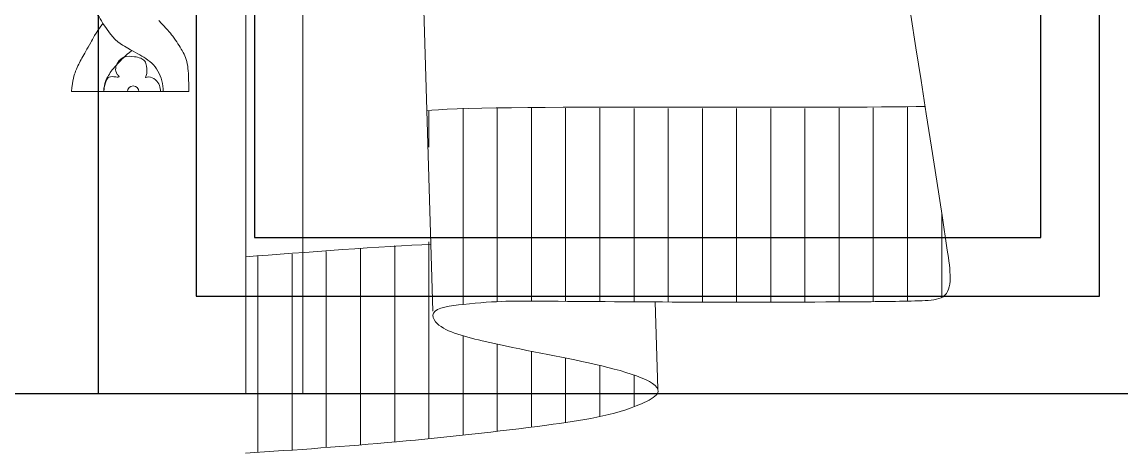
# Model space of a CAD drawing. Header units: millimetres. Extents: x -10942 to 92711, y -16583 to 30009.
# Drawn here: x 61257 to 61820, y 18832 to 19052 of the extents above; entities that cross this region are included whole.
import ezdxf
from ezdxf.lldxf.tags import DXFTag

# ---------------------------------------------------------------- set-up
doc = ezdxf.new("R2010")
doc.units = ezdxf.units.MM
doc.header["$LTSCALE"] = 1000
doc.header["$MEASUREMENT"] = 0
doc.linetypes.add('DASHED', pattern=[0.75, 0.5, -0.25])
doc.linetypes.add('HIDDEN', pattern=[0.375, 0.25, -0.125])
for name, color, linetype in [('8', 8, 'Continuous'), ('A-Hidden', 8, 'HIDDEN'), ('Layer1', 1, 'Continuous'), ('Layer3', 3, 'Continuous'), ('WOOD', 23, 'Continuous'), ('WOOD 01', 34, 'Continuous')]:
    doc.layers.add(name, color=color, linetype=linetype)
doc.layers.add('Bronze', color=40, linetype='Continuous', lineweight=0)
doc.layers.add('Fabric', color=253, linetype='Continuous', lineweight=0)
tags = doc.linetypes.add('DASHED2', pattern=[0.375, 0.25, -0.125]).pattern_tags.tags
tags[6:7] = [DXFTag(74, 4), DXFTag(75, 0), DXFTag(340, '0'), DXFTag(46, 1.0), DXFTag(50, 0.0), DXFTag(44, 0.0), DXFTag(45, 0.0)]
tags[4:5] = [DXFTag(74, 4), DXFTag(75, 0), DXFTag(340, '0'), DXFTag(46, 1.0), DXFTag(50, 0.0), DXFTag(44, 0.0), DXFTag(45, 0.0)]

# ---------------------------------------------------------------- blocks, each defined once
blk = doc.blocks.new('curtain elev1')
at = {"layer": 'Fabric', "lineweight": 0}
h = blk.add_hatch(dxfattribs=at)
h.set_pattern_fill('ANSI31', color=256, scale=140, angle=45)
h.set_pattern_definition([(90, (-40588.27, -79288.381), (-17.5, 4e-15), [])])
edge = h.paths.add_edge_path()
edge.add_line((324378.63, -10200.53), (324376.96, -10267.29))
edge.add_spline(control_points=[(324376.96, -10267.29), (324419.29, -10271.85), (324462, -10275.02), (324472.06, -10274.75)], knot_values=[1456.070777, 1456.070777, 1456.070777, 1456.070777, 1546.846982, 1546.846982, 1546.846982, 1546.846982], degree=3, periodic=0)
edge.add_line((324472.06, -10274.75), (324472.06, -10375.49))
edge.add_spline(control_points=[(324472.06, -10375.49), (324464.4, -10375.02), (324449.84, -10374.23), (324422.5, -10372.08)], knot_values=[1500.032306, 1500.032306, 1500.032306, 1500.032306, 1558.4068, 1558.4068, 1558.4068, 1558.4068], degree=3, periodic=0)
edge.add_spline(control_points=[(324422.5, -10372.08), (324387.44, -10369.33), (324350.69, -10365.64), (324314.42, -10360.77), (324312.76, -10360.54)], knot_values=[1421.573256, 1421.573256, 1421.573256, 1421.573256, 1496.428438, 1500.032306, 1500.032306, 1500.032306, 1500.032306], degree=3, periodic=0)
edge.add_spline(control_points=[(324312.76, -10360.54), (324307.65, -10359.84), (324302.58, -10359.08), (324297.64, -10358.2)], knot_values=[1410.490819, 1410.490819, 1410.490819, 1410.490819, 1421.573256, 1421.573256, 1421.573256, 1421.573256], degree=3, periodic=0)
edge.add_spline(control_points=[(324297.64, -10358.2), (324294.78, -10357.69), (324291.97, -10357.13), (324289.21, -10356.52)], knot_values=[1404.092066, 1404.092066, 1404.092066, 1404.092066, 1410.490819, 1410.490819, 1410.490819, 1410.490819], degree=3, periodic=0)
edge.add_spline(control_points=[(324289.21, -10356.52), (324286.66, -10355.95), (324284.16, -10355.33), (324281.73, -10354.64)], knot_values=[1398.163563, 1398.163563, 1398.163563, 1398.163563, 1404.092066, 1404.092066, 1404.092066, 1404.092066], degree=3, periodic=0)
edge.add_spline(control_points=[(324281.73, -10354.64), (324280, -10354.15), (324278.3, -10353.63), (324276.63, -10353.08)], knot_values=[1393.947071, 1393.947071, 1393.947071, 1393.947071, 1398.163563, 1398.163563, 1398.163563, 1398.163563], degree=3, periodic=0)
edge.add_spline(control_points=[(324276.63, -10353.08), (324274.83, -10352.47), (324273.06, -10351.82), (324271.35, -10351.13)], knot_values=[1389.362404, 1389.362404, 1389.362404, 1389.362404, 1393.947071, 1393.947071, 1393.947071, 1393.947071], degree=3, periodic=0)
edge.add_spline(control_points=[(324271.35, -10351.13), (324270.68, -10350.85), (324269.53, -10350.37), (324268.41, -10349.86), (324267.94, -10349.64)], knot_values=[1386.253425, 1386.253425, 1386.253425, 1386.253425, 1388.044529, 1389.362404, 1389.362404, 1389.362404, 1389.362404], degree=3, periodic=0)
edge.add_spline(control_points=[(324267.94, -10349.64), (324267.05, -10349.22), (324266.19, -10348.79), (324265.4, -10348.35)], knot_values=[1383.738873, 1383.738873, 1383.738873, 1383.738873, 1386.253425, 1386.253425, 1386.253425, 1386.253425], degree=3, periodic=0)
edge.add_spline(control_points=[(324265.4, -10348.35), (324264.98, -10348.11), (324264.58, -10347.87), (324264.19, -10347.64)], knot_values=[1382.400996, 1382.400996, 1382.400996, 1382.400996, 1383.738873, 1383.738873, 1383.738873, 1383.738873], degree=3, periodic=0)
edge.add_spline(control_points=[(324264.19, -10347.64), (324263.89, -10347.44), (324263.59, -10347.25), (324263.32, -10347.05)], knot_values=[1381.317227, 1381.317227, 1381.317227, 1381.317227, 1382.400996, 1382.400996, 1382.400996, 1382.400996], degree=3, periodic=0)
edge.add_spline(control_points=[(324263.32, -10347.05), (324263.04, -10346.85), (324262.77, -10346.65), (324262.53, -10346.45)], knot_values=[1380.205093, 1380.205093, 1380.205093, 1380.205093, 1381.317227, 1381.317227, 1381.317227, 1381.317227], degree=3, periodic=0)
edge.add_spline(control_points=[(324262.53, -10346.45), (324262.36, -10346.3), (324262.19, -10346.15), (324262.04, -10346.01)], knot_values=[1379.403364, 1379.403364, 1379.403364, 1379.403364, 1380.205093, 1380.205093, 1380.205093, 1380.205093], degree=3, periodic=0)
edge.add_spline(control_points=[(324262.04, -10346.01), (324261.94, -10345.9), (324261.84, -10345.8), (324261.75, -10345.7)], knot_values=[1378.844571, 1378.844571, 1378.844571, 1378.844571, 1379.403364, 1379.403364, 1379.403364, 1379.403364], degree=3, periodic=0)
edge.add_spline(control_points=[(324261.75, -10345.7), (324261.67, -10345.61), (324261.59, -10345.53), (324261.52, -10345.44)], knot_values=[1378.366934, 1378.366934, 1378.366934, 1378.366934, 1378.844571, 1378.844571, 1378.844571, 1378.844571], degree=3, periodic=0)
edge.add_spline(control_points=[(324261.52, -10345.44), (324261.46, -10345.36), (324261.4, -10345.28), (324261.34, -10345.2)], knot_values=[1377.93561, 1377.93561, 1377.93561, 1377.93561, 1378.366934, 1378.366934, 1378.366934, 1378.366934], degree=3, periodic=0)
edge.add_spline(control_points=[(324261.34, -10345.2), (324261.3, -10345.13), (324261.25, -10345.06), (324261.21, -10345)], knot_values=[1377.557999, 1377.557999, 1377.557999, 1377.557999, 1377.93561, 1377.93561, 1377.93561, 1377.93561], degree=3, periodic=0)
edge.add_spline(control_points=[(324261.21, -10345), (324261.21, -10344.99), (324261.16, -10344.92), (324261.12, -10344.85), (324261.09, -10344.78)], knot_values=[1377.159721, 1377.159721, 1377.159721, 1377.159721, 1377.183616, 1377.557999, 1377.557999, 1377.557999, 1377.557999], degree=3, periodic=0)
edge.add_spline(control_points=[(324261.09, -10344.78), (324261.06, -10344.71), (324261.03, -10344.65), (324261, -10344.59)], knot_values=[1376.816061, 1376.816061, 1376.816061, 1376.816061, 1377.159721, 1377.159721, 1377.159721, 1377.159721], degree=3, periodic=0)
edge.add_spline(control_points=[(324261, -10344.59), (324260.98, -10344.54), (324260.96, -10344.48), (324260.94, -10344.43)], knot_values=[1376.516722, 1376.516722, 1376.516722, 1376.516722, 1376.816061, 1376.816061, 1376.816061, 1376.816061], degree=3, periodic=0)
edge.add_spline(control_points=[(324260.94, -10344.43), (324260.92, -10344.38), (324260.9, -10344.33), (324260.89, -10344.28)], knot_values=[1376.251142, 1376.251142, 1376.251142, 1376.251142, 1376.516722, 1376.516722, 1376.516722, 1376.516722], degree=3, periodic=0)
edge.add_spline(control_points=[(324260.89, -10344.28), (324260.87, -10344.21), (324260.85, -10344.14), (324260.84, -10344.08)], knot_values=[1375.874075, 1375.874075, 1375.874075, 1375.874075, 1376.251142, 1376.251142, 1376.251142, 1376.251142], degree=3, periodic=0)
edge.add_spline(control_points=[(324260.84, -10344.08), (324260.83, -10344.03), (324260.82, -10343.98), (324260.82, -10343.93)], knot_values=[1375.607746, 1375.607746, 1375.607746, 1375.607746, 1375.874075, 1375.874075, 1375.874075, 1375.874075], degree=3, periodic=0)
edge.add_spline(control_points=[(324260.82, -10343.93), (324260.81, -10343.86), (324260.8, -10343.79), (324260.8, -10343.73)], knot_values=[1375.231716, 1375.231716, 1375.231716, 1375.231716, 1375.607746, 1375.607746, 1375.607746, 1375.607746], degree=3, periodic=0)
edge.add_spline(control_points=[(324260.8, -10343.73), (324260.8, -10343.68), (324260.8, -10343.63), (324260.8, -10343.58)], knot_values=[1374.964713, 1374.964713, 1374.964713, 1374.964713, 1375.231716, 1375.231716, 1375.231716, 1375.231716], degree=3, periodic=0)
edge.add_spline(control_points=[(324260.8, -10343.58), (324260.8, -10343.53), (324260.8, -10343.48), (324260.8, -10343.43)], knot_values=[1374.685963, 1374.685963, 1374.685963, 1374.685963, 1374.964713, 1374.964713, 1374.964713, 1374.964713], degree=3, periodic=0)
edge.add_spline(control_points=[(324260.8, -10343.43), (324260.81, -10343.37), (324260.82, -10343.3), (324260.83, -10343.23)], knot_values=[1374.321852, 1374.321852, 1374.321852, 1374.321852, 1374.685963, 1374.685963, 1374.685963, 1374.685963], degree=3, periodic=0)
edge.add_spline(control_points=[(324260.83, -10343.23), (324260.83, -10343.19), (324260.84, -10343.14), (324260.85, -10343.09)], knot_values=[1374.055832, 1374.055832, 1374.055832, 1374.055832, 1374.321852, 1374.321852, 1374.321852, 1374.321852], degree=3, periodic=0)
edge.add_spline(control_points=[(324260.85, -10343.09), (324260.87, -10343.02), (324260.89, -10342.95), (324260.91, -10342.89)], knot_values=[1373.67938, 1373.67938, 1373.67938, 1373.67938, 1374.055832, 1374.055832, 1374.055832, 1374.055832], degree=3, periodic=0)
edge.add_spline(control_points=[(324260.91, -10342.89), (324260.91, -10342.88), (324260.91, -10342.86), (324260.92, -10342.85)], knot_values=[1373.614685, 1373.614685, 1373.614685, 1373.614685, 1373.67938, 1373.67938, 1373.67938, 1373.67938], degree=3, periodic=0)
edge.add_spline(control_points=[(324260.92, -10342.85), (324260.93, -10342.82), (324260.94, -10342.78), (324260.96, -10342.74)], knot_values=[1373.412593, 1373.412593, 1373.412593, 1373.412593, 1373.614685, 1373.614685, 1373.614685, 1373.614685], degree=3, periodic=0)
edge.add_spline(control_points=[(324260.96, -10342.74), (324261.01, -10342.6), (324261.07, -10342.47), (324261.14, -10342.33)], knot_values=[1372.636593, 1372.636593, 1372.636593, 1372.636593, 1373.412593, 1373.412593, 1373.412593, 1373.412593], degree=3, periodic=0)
edge.add_spline(control_points=[(324261.14, -10342.33), (324261.18, -10342.26), (324261.22, -10342.19), (324261.26, -10342.13)], knot_values=[1372.261034, 1372.261034, 1372.261034, 1372.261034, 1372.636593, 1372.636593, 1372.636593, 1372.636593], degree=3, periodic=0)
edge.add_spline(control_points=[(324261.26, -10342.13), (324261.32, -10342.03), (324261.38, -10341.94), (324261.45, -10341.84)], knot_values=[1371.728093, 1371.728093, 1371.728093, 1371.728093, 1372.261034, 1372.261034, 1372.261034, 1372.261034], degree=3, periodic=0)
edge.add_spline(control_points=[(324261.45, -10341.84), (324261.52, -10341.74), (324261.6, -10341.64), (324261.69, -10341.54)], knot_values=[1371.163843, 1371.163843, 1371.163843, 1371.163843, 1371.728093, 1371.728093, 1371.728093, 1371.728093], degree=3, periodic=0)
edge.add_spline(control_points=[(324261.69, -10341.54), (324261.77, -10341.45), (324261.85, -10341.35), (324261.94, -10341.26)], knot_values=[1370.630411, 1370.630411, 1370.630411, 1370.630411, 1371.163843, 1371.163843, 1371.163843, 1371.163843], degree=3, periodic=0)
edge.add_spline(control_points=[(324261.94, -10341.26), (324262.06, -10341.13), (324262.2, -10341), (324262.34, -10340.87)], knot_values=[1369.893254, 1369.893254, 1369.893254, 1369.893254, 1370.630411, 1370.630411, 1370.630411, 1370.630411], degree=3, periodic=0)
edge.add_spline(control_points=[(324262.34, -10340.87), (324262.45, -10340.77), (324262.56, -10340.67), (324262.68, -10340.58)], knot_values=[1369.343004, 1369.343004, 1369.343004, 1369.343004, 1369.893254, 1369.893254, 1369.893254, 1369.893254], degree=3, periodic=0)
edge.add_spline(control_points=[(324262.68, -10340.58), (324263.08, -10340.24), (324263.55, -10339.91), (324264.08, -10339.57)], knot_values=[1367.417099, 1367.417099, 1367.417099, 1367.417099, 1369.343004, 1369.343004, 1369.343004, 1369.343004], degree=3, periodic=0)
edge.add_spline(control_points=[(324264.08, -10339.57), (324264.51, -10339.3), (324264.97, -10339.03), (324265.47, -10338.76)], knot_values=[1365.842607, 1365.842607, 1365.842607, 1365.842607, 1367.417099, 1367.417099, 1367.417099, 1367.417099], degree=3, periodic=0)
edge.add_spline(control_points=[(324265.47, -10338.76), (324266.19, -10338.38), (324266.98, -10338), (324267.83, -10337.62)], knot_values=[1363.57521, 1363.57521, 1363.57521, 1363.57521, 1365.842607, 1365.842607, 1365.842607, 1365.842607], degree=3, periodic=0)
edge.add_spline(control_points=[(324267.83, -10337.62), (324269, -10337.1), (324270.28, -10336.59), (324271.66, -10336.08)], knot_values=[1360.453751, 1360.453751, 1360.453751, 1360.453751, 1363.57521, 1363.57521, 1363.57521, 1363.57521], degree=3, periodic=0)
edge.add_spline(control_points=[(324271.66, -10336.08), (324273.02, -10335.59), (324274.47, -10335.1), (324275.99, -10334.62)], knot_values=[1357.364097, 1357.364097, 1357.364097, 1357.364097, 1360.453751, 1360.453751, 1360.453751, 1360.453751], degree=3, periodic=0)
edge.add_spline(control_points=[(324275.99, -10334.62), (324281.15, -10332.99), (324289.25, -10330.94), (324297.05, -10329.19), (324299.13, -10328.74)], knot_values=[1342.987846, 1342.987846, 1342.987846, 1342.987846, 1353.513799, 1357.364097, 1357.364097, 1357.364097, 1357.364097], degree=3, periodic=0)
edge.add_spline(control_points=[(324299.13, -10328.74), (324303.47, -10327.8), (324307.76, -10326.93), (324312.07, -10326.08)], knot_values=[1334.92961, 1334.92961, 1334.92961, 1334.92961, 1342.987846, 1342.987846, 1342.987846, 1342.987846], degree=3, periodic=0)
edge.add_spline(control_points=[(324312.07, -10326.08), (324320.14, -10324.48), (324328.29, -10322.94), (324337.03, -10321.1)], knot_values=[1319.83597, 1319.83597, 1319.83597, 1319.83597, 1334.92961, 1334.92961, 1334.92961, 1334.92961], degree=3, periodic=0)
edge.add_spline(control_points=[(324337.03, -10321.1), (324340.83, -10320.3), (324344.75, -10319.45), (324348.82, -10318.5)], knot_values=[1313.27092, 1313.27092, 1313.27092, 1313.27092, 1319.83597, 1319.83597, 1319.83597, 1319.83597], degree=3, periodic=0)
edge.add_spline(control_points=[(324348.82, -10318.5), (324349.53, -10318.34), (324351.49, -10317.88), (324353.49, -10317.4), (324354.76, -10317.08)], knot_values=[1310.126297, 1310.126297, 1310.126297, 1310.126297, 1311.281245, 1313.27092, 1313.27092, 1313.27092, 1313.27092], degree=3, periodic=0)
edge.add_spline(control_points=[(324354.76, -10317.08), (324356.71, -10316.6), (324358.65, -10316.08), (324360.53, -10315.53)], knot_values=[1307.055391, 1307.055391, 1307.055391, 1307.055391, 1310.126297, 1310.126297, 1310.126297, 1310.126297], degree=3, periodic=0)
edge.add_spline(control_points=[(324360.53, -10315.53), (324362.19, -10315.04), (324363.8, -10314.52), (324365.31, -10313.96)], knot_values=[1304.344717, 1304.344717, 1304.344717, 1304.344717, 1307.055391, 1307.055391, 1307.055391, 1307.055391], degree=3, periodic=0)
edge.add_spline(control_points=[(324365.31, -10313.96), (324366.22, -10313.63), (324367.09, -10313.28), (324367.92, -10312.92)], knot_values=[1302.723586, 1302.723586, 1302.723586, 1302.723586, 1304.344717, 1304.344717, 1304.344717, 1304.344717], degree=3, periodic=0)
edge.add_spline(control_points=[(324367.92, -10312.92), (324368.48, -10312.67), (324369.02, -10312.42), (324369.53, -10312.16)], knot_values=[1301.629677, 1301.629677, 1301.629677, 1301.629677, 1302.723586, 1302.723586, 1302.723586, 1302.723586], degree=3, periodic=0)
edge.add_spline(control_points=[(324369.53, -10312.16), (324369.94, -10311.96), (324370.33, -10311.75), (324370.7, -10311.54)], knot_values=[1300.776529, 1300.776529, 1300.776529, 1300.776529, 1301.629677, 1301.629677, 1301.629677, 1301.629677], degree=3, periodic=0)
edge.add_spline(control_points=[(324370.7, -10311.54), (324371.13, -10311.3), (324371.54, -10311.06), (324371.92, -10310.8)], knot_values=[1299.810409, 1299.810409, 1299.810409, 1299.810409, 1300.776529, 1300.776529, 1300.776529, 1300.776529], degree=3, periodic=0)
edge.add_spline(control_points=[(324371.92, -10310.8), (324372.22, -10310.61), (324372.51, -10310.4), (324372.79, -10310.2)], knot_values=[1299.050641, 1299.050641, 1299.050641, 1299.050641, 1299.810409, 1299.810409, 1299.810409, 1299.810409], degree=3, periodic=0)
edge.add_spline(control_points=[(324372.79, -10310.2), (324373.08, -10309.98), (324373.35, -10309.76), (324373.61, -10309.54)], knot_values=[1298.257898, 1298.257898, 1298.257898, 1298.257898, 1299.050641, 1299.050641, 1299.050641, 1299.050641], degree=3, periodic=0)
edge.add_spline(control_points=[(324374.13, -10309.05), (324374.29, -10308.89), (324374.44, -10308.73), (324374.58, -10308.57)], knot_values=[1297.160861, 1297.160861, 1297.160861, 1297.160861, 1297.692277, 1297.692277, 1297.692277, 1297.692277], degree=3, periodic=0)
edge.add_spline(control_points=[(324374.87, -10308.23), (324375, -10308.07), (324375.12, -10307.9), (324375.23, -10307.74)], knot_values=[1296.256701, 1296.256701, 1296.256701, 1296.256701, 1296.785199, 1296.785199, 1296.785199, 1296.785199], degree=3, periodic=0)
edge.add_spline(control_points=[(324375.46, -10307.38), (324375.53, -10307.26), (324375.59, -10307.14), (324375.65, -10307.02)], knot_values=[1295.496576, 1295.496576, 1295.496576, 1295.496576, 1295.876223, 1295.876223, 1295.876223, 1295.876223], degree=3, periodic=0)
edge.add_spline(control_points=[(324375.93, -10306.36), (324375.97, -10306.25), (324376.01, -10306.14), (324376.03, -10306.02)], knot_values=[1294.457047, 1294.457047, 1294.457047, 1294.457047, 1294.807337, 1294.807337, 1294.807337, 1294.807337], degree=3, periodic=0)
edge.add_spline(control_points=[(324376.15, -10305.09), (324376.15, -10304.96), (324376.14, -10304.82), (324376.12, -10304.69)], knot_values=[1292.999211, 1292.999211, 1292.999211, 1292.999211, 1293.453899, 1293.453899, 1293.453899, 1293.453899], degree=3, periodic=0)
edge.add_spline(control_points=[(324375.97, -10304.14), (324375.93, -10304.04), (324375.87, -10303.91), (324375.8, -10303.79), (324375.79, -10303.77)], knot_values=[1291.901842, 1291.901842, 1291.901842, 1291.901842, 1292.278947, 1292.356295, 1292.356295, 1292.356295, 1292.356295], degree=3, periodic=0)
edge.add_spline(control_points=[(324375.24, -10303.1), (324375.17, -10303.03), (324375.09, -10302.97), (324375.02, -10302.9)], knot_values=[1290.710576, 1290.710576, 1290.710576, 1290.710576, 1290.993874, 1290.993874, 1290.993874, 1290.993874], degree=3, periodic=0)
edge.add_spline(control_points=[(324374.44, -10302.49), (324374.31, -10302.41), (324374.17, -10302.33), (324374.03, -10302.25)], knot_values=[1289.669335, 1289.669335, 1289.669335, 1289.669335, 1290.069134, 1290.069134, 1290.069134, 1290.069134], degree=3, periodic=0)
edge.add_spline(control_points=[(324373.61, -10302.03), (324373.4, -10301.93), (324373.18, -10301.84), (324372.96, -10301.75)], knot_values=[1288.764186, 1288.764186, 1288.764186, 1288.764186, 1289.292826, 1289.292826, 1289.292826, 1289.292826], degree=3, periodic=0)
edge.add_spline(control_points=[(324372.96, -10301.75), (324372.72, -10301.65), (324372.46, -10301.56), (324372.2, -10301.46)], knot_values=[1288.196208, 1288.196208, 1288.196208, 1288.196208, 1288.764186, 1288.764186, 1288.764186, 1288.764186], degree=3, periodic=0)
edge.add_spline(control_points=[(324372.2, -10301.46), (324371.84, -10301.34), (324371.46, -10301.22), (324371.06, -10301.11)], knot_values=[1287.413353, 1287.413353, 1287.413353, 1287.413353, 1288.196208, 1288.196208, 1288.196208, 1288.196208], degree=3, periodic=0)
edge.add_spline(control_points=[(324371.06, -10301.11), (324370.49, -10300.95), (324369.89, -10300.8), (324369.26, -10300.67)], knot_values=[1286.285173, 1286.285173, 1286.285173, 1286.285173, 1287.413353, 1287.413353, 1287.413353, 1287.413353], degree=3, periodic=0)
edge.add_spline(control_points=[(324369.26, -10300.67), (324368.1, -10300.41), (324366.85, -10300.2), (324365.57, -10300.01)], knot_values=[1284.203827, 1284.203827, 1284.203827, 1284.203827, 1286.285173, 1286.285173, 1286.285173, 1286.285173], degree=3, periodic=0)
edge.add_spline(control_points=[(324365.57, -10300.01), (324363.91, -10299.77), (324362, -10299.55), (324360.16, -10299.35), (324359.96, -10299.33)], knot_values=[1281.190608, 1281.190608, 1281.190608, 1281.190608, 1283.889251, 1284.203827, 1284.203827, 1284.203827, 1284.203827], degree=3, periodic=0)
edge.add_spline(control_points=[(324359.96, -10299.33), (324356.94, -10299.01), (324354.1, -10298.75), (324351.43, -10298.53)], knot_values=[1276.214963, 1276.214963, 1276.214963, 1276.214963, 1281.190608, 1281.190608, 1281.190608, 1281.190608], degree=3, periodic=0)
edge.add_spline(control_points=[(324351.43, -10298.53), (324347.62, -10298.23), (324344.14, -10298.04), (324340.88, -10297.91)], knot_values=[1269.137724, 1269.137724, 1269.137724, 1269.137724, 1276.214963, 1276.214963, 1276.214963, 1276.214963], degree=3, periodic=0)
edge.add_spline(control_points=[(324340.88, -10297.91), (324338.95, -10297.83), (324337.11, -10297.78), (324335.32, -10297.75)], knot_values=[1264.963739, 1264.963739, 1264.963739, 1264.963739, 1269.137724, 1269.137724, 1269.137724, 1269.137724], degree=3, periodic=0)
edge.add_spline(control_points=[(324335.32, -10297.75), (324330.45, -10297.66), (324315.73, -10297.79), (324300.92, -10297.91), (324290.48, -10297.99)], knot_values=[1227.513987, 1227.513987, 1227.513987, 1227.513987, 1238.845398, 1264.963739, 1264.963739, 1264.963739, 1264.963739], degree=3, periodic=0)
edge.add_spline(control_points=[(324290.48, -10297.99), (324281.23, -10298.05), (324271.88, -10298.11), (324262.41, -10298.15)], knot_values=[1204.355816, 1204.355816, 1204.355816, 1204.355816, 1227.513987, 1227.513987, 1227.513987, 1227.513987], degree=3, periodic=0)
edge.add_spline(control_points=[(324262.41, -10298.15), (324260.97, -10298.16), (324259.53, -10298.16), (324258.09, -10298.17)], knot_values=[1200.84858, 1200.84858, 1200.84858, 1200.84858, 1204.355816, 1204.355816, 1204.355816, 1204.355816], degree=3, periodic=0)
edge.add_spline(control_points=[(324258.09, -10298.17), (324243.45, -10298.23), (324228.48, -10298.27), (324213.01, -10298.26)], knot_values=[1165.230618, 1165.230618, 1165.230618, 1165.230618, 1200.84858, 1200.84858, 1200.84858, 1200.84858], degree=3, periodic=0)
edge.add_spline(control_points=[(324213.01, -10298.26), (324202.21, -10298.26), (324191.16, -10298.23), (324179.8, -10298.18)], knot_values=[1140.351102, 1140.351102, 1140.351102, 1140.351102, 1165.230618, 1165.230618, 1165.230618, 1165.230618], degree=3, periodic=0)
edge.add_spline(control_points=[(324179.8, -10298.18), (324172.7, -10298.15), (324162.56, -10298.1), (324152.16, -10298.02), (324149.19, -10297.99)], knot_values=[1118.495019, 1118.495019, 1118.495019, 1118.495019, 1134.057988, 1140.351102, 1140.351102, 1140.351102, 1140.351102], degree=3, periodic=0)
edge.add_spline(control_points=[(324149.19, -10297.99), (324144.93, -10297.95), (324140.7, -10297.9), (324136.63, -10297.82)], knot_values=[1109.480542, 1109.480542, 1109.480542, 1109.480542, 1118.495019, 1118.495019, 1118.495019, 1118.495019], degree=3, periodic=0)
edge.add_spline(control_points=[(324136.63, -10297.82), (324132.83, -10297.75), (324127.57, -10297.61), (324122.79, -10297.41), (324121.43, -10297.28)], knot_values=[1097.384348, 1097.384348, 1097.384348, 1097.384348, 1105.823866, 1109.480542, 1109.480542, 1109.480542, 1109.480542], degree=3, periodic=0)
edge.add_spline(control_points=[(324121.43, -10297.28), (324120.93, -10297.24), (324120.44, -10297.18), (324119.96, -10297.11)], knot_values=[1096.025418, 1096.025418, 1096.025418, 1096.025418, 1097.384348, 1097.384348, 1097.384348, 1097.384348], degree=3, periodic=0)
edge.add_spline(control_points=[(324119.96, -10297.11), (324119.38, -10297.03), (324118.82, -10296.93), (324118.29, -10296.81)], knot_values=[1094.37099, 1094.37099, 1094.37099, 1094.37099, 1096.025418, 1096.025418, 1096.025418, 1096.025418], degree=3, periodic=0)
edge.add_spline(control_points=[(324118.29, -10296.81), (324117.94, -10296.73), (324117.61, -10296.65), (324117.28, -10296.55)], knot_values=[1093.295321, 1093.295321, 1093.295321, 1093.295321, 1094.37099, 1094.37099, 1094.37099, 1094.37099], degree=3, periodic=0)
edge.add_spline(control_points=[(324117.28, -10296.55), (324117.06, -10296.48), (324116.84, -10296.4), (324116.62, -10296.32)], knot_values=[1092.539327, 1092.539327, 1092.539327, 1092.539327, 1093.295321, 1093.295321, 1093.295321, 1093.295321], degree=3, periodic=0)
edge.add_spline(control_points=[(324116.62, -10296.32), (324116.4, -10296.24), (324116.18, -10296.14), (324115.97, -10296.05)], knot_values=[1091.742904, 1091.742904, 1091.742904, 1091.742904, 1092.539327, 1092.539327, 1092.539327, 1092.539327], degree=3, periodic=0)
edge.add_spline(control_points=[(324115.97, -10296.05), (324115.76, -10295.95), (324115.57, -10295.85), (324115.39, -10295.74)], knot_values=[1090.989368, 1090.989368, 1090.989368, 1090.989368, 1091.742904, 1091.742904, 1091.742904, 1091.742904], degree=3, periodic=0)
edge.add_spline(control_points=[(324115.39, -10295.74), (324115.25, -10295.67), (324115.13, -10295.59), (324115, -10295.51)], knot_values=[1090.460715, 1090.460715, 1090.460715, 1090.460715, 1090.989368, 1090.989368, 1090.989368, 1090.989368], degree=3, periodic=0)
edge.add_spline(control_points=[(324115, -10295.51), (324114.98, -10295.49), (324114.68, -10295.29), (324114.4, -10295.07), (324114.17, -10294.85)], knot_values=[1089.174672, 1089.174672, 1089.174672, 1089.174672, 1089.292022, 1090.460715, 1090.460715, 1090.460715, 1090.460715], degree=3, periodic=0)
edge.add_spline(control_points=[(324114.17, -10294.85), (324114.06, -10294.75), (324113.96, -10294.64), (324113.86, -10294.54)], knot_values=[1088.646223, 1088.646223, 1088.646223, 1088.646223, 1089.174672, 1089.174672, 1089.174672, 1089.174672], degree=3, periodic=0)
edge.add_spline(control_points=[(324113.86, -10294.54), (324113.72, -10294.39), (324113.59, -10294.23), (324113.46, -10294.06)], knot_values=[1087.891051, 1087.891051, 1087.891051, 1087.891051, 1088.646223, 1088.646223, 1088.646223, 1088.646223], degree=3, periodic=0)
edge.add_spline(control_points=[(324113.46, -10294.06), (324113.37, -10293.95), (324113.28, -10293.83), (324113.2, -10293.7)], knot_values=[1087.358073, 1087.358073, 1087.358073, 1087.358073, 1087.891051, 1087.891051, 1087.891051, 1087.891051], degree=3, periodic=0)
edge.add_spline(control_points=[(324113.2, -10293.7), (324113.08, -10293.53), (324112.97, -10293.35), (324112.86, -10293.17)], knot_values=[1086.608544, 1086.608544, 1086.608544, 1086.608544, 1087.358073, 1087.358073, 1087.358073, 1087.358073], degree=3, periodic=0)
edge.add_spline(control_points=[(324112.86, -10293.17), (324112.79, -10293.04), (324112.72, -10292.9), (324112.65, -10292.76)], knot_values=[1086.071254, 1086.071254, 1086.071254, 1086.071254, 1086.608544, 1086.608544, 1086.608544, 1086.608544], degree=3, periodic=0)
edge.add_spline(control_points=[(324112.65, -10292.76), (324112.55, -10292.57), (324112.46, -10292.37), (324112.38, -10292.17)], knot_values=[1085.331333, 1085.331333, 1085.331333, 1085.331333, 1086.071254, 1086.071254, 1086.071254, 1086.071254], degree=3, periodic=0)
edge.add_spline(control_points=[(324112.38, -10292.17), (324112.29, -10291.95), (324112.21, -10291.72), (324112.13, -10291.49)], knot_values=[1084.523476, 1084.523476, 1084.523476, 1084.523476, 1085.331333, 1085.331333, 1085.331333, 1085.331333], degree=3, periodic=0)
edge.add_spline(control_points=[(324112.13, -10291.49), (324112.06, -10291.27), (324111.99, -10291.05), (324111.93, -10290.82)], knot_values=[1083.77592, 1083.77592, 1083.77592, 1083.77592, 1084.523476, 1084.523476, 1084.523476, 1084.523476], degree=3, periodic=0)
edge.add_spline(control_points=[(324111.93, -10290.82), (324111.84, -10290.5), (324111.76, -10290.16), (324111.7, -10289.82)], knot_values=[1082.703896, 1082.703896, 1082.703896, 1082.703896, 1083.77592, 1083.77592, 1083.77592, 1083.77592], degree=3, periodic=0)
edge.add_spline(control_points=[(324111.7, -10289.82), (324111.63, -10289.46), (324111.57, -10289.08), (324111.52, -10288.7)], knot_values=[1081.584807, 1081.584807, 1081.584807, 1081.584807, 1082.703896, 1082.703896, 1082.703896, 1082.703896], degree=3, periodic=0)
edge.add_spline(control_points=[(324111.52, -10288.7), (324111.45, -10288.16), (324111.4, -10287.6), (324111.37, -10287.02)], knot_values=[1079.992526, 1079.992526, 1079.992526, 1079.992526, 1081.584807, 1081.584807, 1081.584807, 1081.584807], degree=3, periodic=0)
edge.add_spline(control_points=[(324111.37, -10287.02), (324111.34, -10286.47), (324111.32, -10285.9), (324111.33, -10285.32)], knot_values=[1078.480635, 1078.480635, 1078.480635, 1078.480635, 1079.992526, 1079.992526, 1079.992526, 1079.992526], degree=3, periodic=0)
edge.add_spline(control_points=[(324111.33, -10285.32), (324111.33, -10284.53), (324111.36, -10283.71), (324111.4, -10282.87)], knot_values=[1076.420103, 1076.420103, 1076.420103, 1076.420103, 1078.480635, 1078.480635, 1078.480635, 1078.480635], degree=3, periodic=0)
edge.add_spline(control_points=[(324111.4, -10282.87), (324111.49, -10281.47), (324111.63, -10280), (324111.81, -10278.51)], knot_values=[1072.975179, 1072.975179, 1072.975179, 1072.975179, 1076.420103, 1076.420103, 1076.420103, 1076.420103], degree=3, periodic=0)
edge.add_spline(control_points=[(324111.81, -10278.51), (324112.08, -10276.26), (324115.01, -10256.75), (324117.93, -10237.2), (324120.5, -10219.96)], knot_values=[1029.628124, 1029.628124, 1029.628124, 1029.628124, 1034.80003, 1072.975179, 1072.975179, 1072.975179, 1072.975179], degree=3, periodic=0)
edge.add_spline(control_points=[(324120.5, -10219.96), (324121.62, -10212.49), (324122.73, -10205.02), (324123.84, -10197.54)], knot_values=[1013.102054, 1013.102054, 1013.102054, 1013.102054, 1029.628124, 1029.628124, 1029.628124, 1029.628124], degree=3, periodic=0)
edge.add_spline(control_points=[(324123.84, -10197.54), (324138.93, -10198.32), (324149.76, -10198.78), (324225.59, -10199.45), (324298.15, -10199.03), (324359.99, -10198.45), (324377.98, -10200.45), (324378.63, -10200.53)], knot_values=[1097.377585, 1097.377585, 1097.377585, 1097.377585, 1101.041024, 1124.788132, 1253.632328, 1281.505184, 1282.551069, 1282.551069, 1282.551069, 1282.551069], degree=3, periodic=0)
at = {"layer": 'Fabric', "lineweight": 0, "elevation": 0}
for points in [[(324376.07, -10302.94), (324405.43, -9320.33)], [(324260.92, -10342.85), (324262.41, -10298.15)]]:
    blk.add_lwpolyline(points, dxfattribs=at)
at = {"layer": 'Fabric', "lineweight": 0}
blk.add_open_spline([(324275.39, -9244.15, 0), (324220.01, -9659.98, 0), (324169.33, -9895.73, 0), (324109.01, -10296.69, 0), (324130.2, -10297.84, 0), (324209.45, -10298.53, 0), (324282.01, -10298.12, 0), (324347.54, -10297.5, 0), (324377.72, -10301.53, 0), (324374.32, -10312.1, 0), (324336.72, -10322.02, 0), (324296.6, -10328.02, 0), (324251.89, -10341.12, 0), (324278.47, -10355.64, 0), (324350.99, -10366.45, 0), (324420.6, -10372.42, 0), (324472.06, -10375.49, 0)], degree=3, knots=[209.258227, 209.258227, 209.258227, 209.258227, 1067.803273, 1090.343366, 1101.041024, 1124.788132, 1253.632328, 1281.505184, 1291.97919, 1296.93529, 1312.115972, 1346.838143, 1377.534104, 1387.5713, 1425.177123, 1535.340242, 1535.340242, 1535.340242, 1535.340242], dxfattribs=at)
for points in [[(324124.23, -10198.02, 0), (324166.86, -10199.25, 0), (324356.74, -10196.96, 0), (324379.3, -10200.28, 0)], [(324377.15, -10268.72, 0), (324401.14, -10269.52, 0), (324442.16, -10272.89, 0), (324472.06, -10275.02, 0)]]:
    blk.add_open_spline(points, degree=3, dxfattribs=at)
blk = doc.blocks.new('brass accent')
at = {"layer": 'Bronze', "lineweight": 0}
blk.add_arc((317084.52, 114254.41, 0), 2.9, 0, 180, dxfattribs=at)
for points, knots in [([(317099.66, 114254.41, 0), (317099.59, 114255.48, 0), (317099.18, 114257.48, 0), (317098.34, 114259.96, 0), (317096.74, 114263.13, 0), (317090.31, 114260.93, 0), (317094.26, 114264.65, 0), (317093.12, 114269.22, 0), (317089, 114272.7, 0), (317084.47, 114272.47, 0), (317080.9, 114271.7, 0), (317078.16, 114270.21, 0), (317077.66, 114266.69, 0), (317077.19, 114263.71, 0), (317078.1, 114261.96, 0), (317078.27, 114261.64, 0)], [2.671766, 2.671766, 2.671766, 2.671766, 2.780351, 2.872208, 2.950204, 3.124017, 3.171862, 3.390176, 3.520988, 3.708938, 3.82401, 3.909457, 4.005815, 4.170543, 4.207777, 4.207777, 4.207777, 4.207777]), ([(317078.33, 114261.62, 0), (317078.31, 114261.63, 0), (317077.2, 114262.04, 0), (317074.44, 114261.85, 0), (317071.71, 114259.29, 0), (317070.65, 114256.56, 0), (317070.48, 114254.92, 0), (317070.46, 114254.41, 0)], [0.2427204, 0.2427204, 0.2427204, 0.2427204, 0.2450992, 0.367364, 0.4979612, 0.61241, 0.6651752, 0.6651752, 0.6651752, 0.6651752])]:
    blk.add_open_spline(points, degree=3, knots=knots, dxfattribs=at)
at = {"layer": 'WOOD', "lineweight": 0}
blk.add_line((317116, 114254.41, 0), (317056, 114254.41, 0), dxfattribs=at)
for points, knots in [([(317099.65, 114362.47, 0), (317100.03, 114362.14, 0), (317104.14, 114358.46, 0), (317110.51, 114349.66, 0), (317113.93, 114335.51, 0), (317116.09, 114321.52, 0), (317111.99, 114307.61, 0), (317106.38, 114298.07, 0), (317102.17, 114293.1, 0), (317100.01, 114289.34, 0)], [5.933766, 5.933766, 5.933766, 5.933766, 5.986881, 6.507858, 7.008636, 7.490853, 7.950217, 8.476278, 8.626185, 8.626185, 8.626185, 8.626185]), ([(317071.44, 114290.74, 0), (317067.35, 114286.66, 0), (317063.58, 114282.14, 0), (317058.8, 114274.52, 0), (317056.41, 114269.64, 0), (317056.05, 114260.51, 0), (317056, 114254.41, 0)], [0, 0, 0, 0, 0.265218, 0.610462, 1.007411, 1.316854, 1.316854, 1.316854, 1.316854]), ([(317100.01, 114289.34, 0), (317095.08, 114281.46, 0), (317086.19, 114275.68, 0), (317078.37, 114272.05, 0), (317071.28, 114266.03, 0), (317069.14, 114258.15, 0), (317069.18, 114254.41, 0)], [0.051478, 0.051478, 0.051478, 0.051478, 0.265218, 0.610462, 1.007411, 1.374108, 1.374108, 1.374108, 1.374108]), ([(317100.01, 114289.34, 0), (317104.01, 114283.74, 0), (317107.15, 114277.71, 0), (317111.38, 114270.64, 0), (317113.31, 114266.68, 0), (317115.65, 114260.48, 0), (317116, 114254.41, 0)], [0.062674, 0.062674, 0.062674, 0.062674, 0.265218, 0.610462, 1.007411, 1.266036, 1.266036, 1.266036, 1.266036]), ([(317085.24, 114275.44, 0), (317088.5, 114272.8, 0), (317093.82, 114267.36, 0), (317096.97, 114263.34, 0), (317099.23, 114259.02, 0), (317099.61, 114254.41, 0)], [0.323924, 0.323924, 0.323924, 0.323924, 0.610462, 1.007411, 1.339474, 1.339474, 1.339474, 1.339474])]:
    blk.add_open_spline(points, degree=3, knots=knots, dxfattribs=at)

msp = doc.modelspace()

# ---------------------------------------------------------------- linework, layer by layer
at = {"layer": '8', "linetype": 'DASHED2', "ltscale": 200, "elevation": 0.01}
for points in [[(61346.55, 18912.05), (61809.05, 18912.05), (61809.05, 19411.55), (61346.55, 19411.55)], [(61376.55, 18942.05), (61779.05, 18942.05), (61779.05, 19381.55), (61376.55, 19381.55)]]:
    msp.add_lwpolyline(points, close=True, dxfattribs=at)
at = {"layer": 'A-Hidden', "linetype": 'DASHED', "lineweight": 0, "ltscale": 10}
msp.add_line((69234.94, 18862.05, 0), (59974.98, 18862.05, 0), dxfattribs=at)
at = {"layer": 'Layer1'}
msp.add_line((67246.55, 18862.05, 0), (60896.53, 18862.05, 0), dxfattribs=at)
at = {"layer": 'Layer3', "elevation": 0}
msp.add_lwpolyline([(63396.55, 21262.05), (63396.55, 18862.05), (61296.55, 18862.05), (61296.55, 21262.07)], dxfattribs=at)
at = {"layer": 'WOOD 01', "lineweight": 0, "ltscale": 500, "elevation": 0}
for points in [[(61401.26, 19067.05), (61252.03, 19067.05), (61252.03, 18862.05), (61401.26, 18862.05)], [(61372.03, 19067.05), (61252.03, 19067.05), (61252.03, 18862.05), (61372.03, 18862.05)]]:
    msp.add_lwpolyline(points, close=True, dxfattribs=at)

# ---------------------------------------------------------------- block references
at = {"xscale": -1}
for name, p in [('curtain elev1', (385843.93, 29207.28, 0)), ('brass accent', (378398.89, -95237.58, 0))]:
    msp.add_blockref(name, p, dxfattribs=at)

doc.saveas('drawing.dxf')
